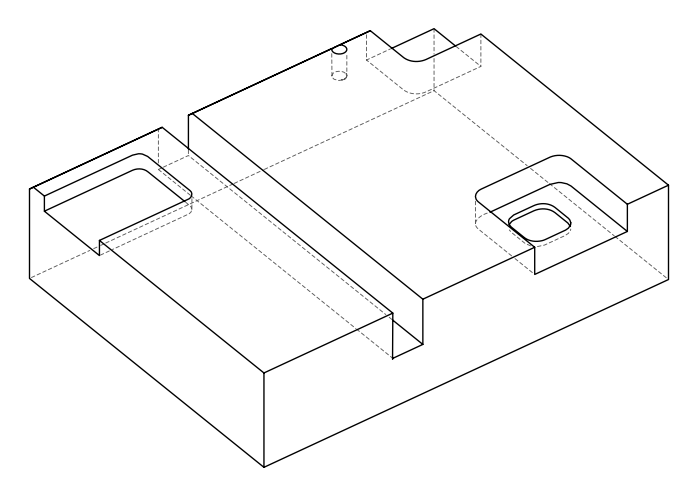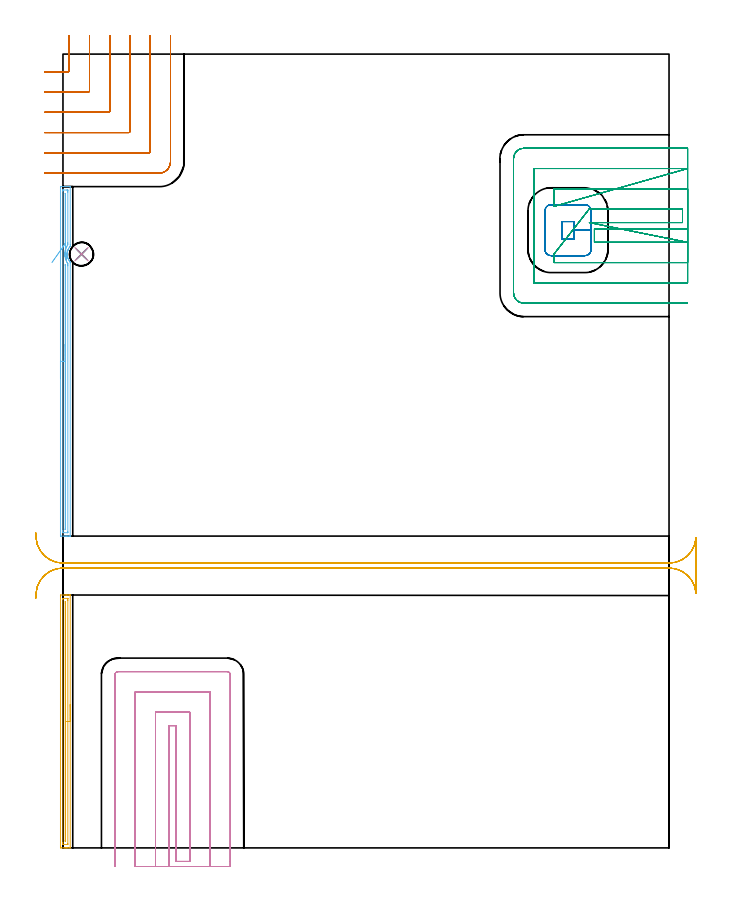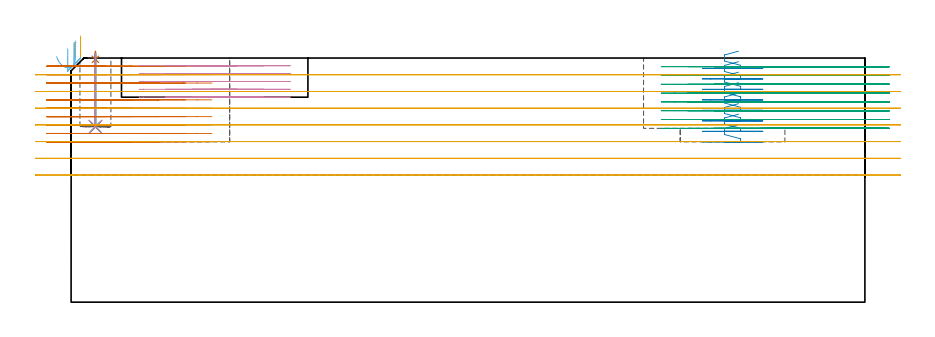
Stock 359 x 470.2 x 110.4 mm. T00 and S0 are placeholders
(PLAN: 11 operations, 8 tool changes, 71.6 min)
(1 SPOT_DRILL | STEP1POCKET | NXT0321_9005460120000 | 0.03 min | 2 mm3)
(2 DRILL_BLIND_HOLE_INTO_CENTER | STEP1POCKET | NXT0301_055 | 0.13 min | 1650 mm3)
(3 DRILL_TO_ENLARGE_BLIND_HOLE | STEP1POCKET | UGT0301_374 | 0.13 min | 2461 mm3)
(4 BORE_BLIND_HOLE | STEP1POCKET | UGT0332_064 | 0.13 min | 658 mm3)
(5 AREA_MILL | FG_CHAMFER_SURFACE | UGT0205_001 | 3.74 min | 2579 mm3)
(6 AREA_MILL_1 | FG_CHAMFER_SURFACE_1 | UGT0205_001 | 5.16 min | 3603 mm3)
(7 MILL_CORNER_NOTCH_RECTANGULAR | CORNER_NOTCH_RECTANGULAR | NXT0201_012 | Follow Part, ap 4, ae 75% | 12.96 min | 211503 mm3)
(8 MILL_RECTANGULAR_POCKET | POCKET_RECTANGULAR_STRAIGHT | UGT0201_094 | Follow Part, ap 5, ae 75% | 3.45 min | 83902 mm3)
(9 MILL_SLOT | SLOT_PARTIAL_RECTANGULAR | NXT0201_012 | Follow Part, ap 4, ae 75% | 22.62 min | 269752 mm3)
(10 MILL_SLOT_1 | SLOT_PARTIAL_RECTANGULAR_1 | NXT0201_012 | Follow Part, ap 4, ae 75% | 11.22 min | 167011 mm3)
(11 MILL_RECTANGULAR_SLOT | SLOT_RECTANGULAR | UGT0201_004 | Follow Part, ap 8, ae 75% | 12.07 min | 662847 mm3)
(TOOL NXT0321_9005460120000 | NC Spot Drill, 142deg, 12mm, Carbide, Uncoated | D12 PA142 FL30 Z2)
(TOOL NXT0301_055 | Carbide Drill 8.4mm [860.1-0840-042A1-MM 2214] | D8.4 PA140 FL61 Z2)
(TOOL UGT0301_374 | Twist Drill Flat Bottom 13 mm | D13 PA180 FL101 Z2)
(TOOL UGT0332_064 | 14 mm Boring Bar Slip Fit | D14)
(TOOL UGT0205_001 | Chamfer Mill 20 x 3 x 45 deg. | D20 FL50 Z2)
(TOOL NXT0201_012 | ENDMILL 16mm [2P460-1600-NA 1630] | D16 FL38 Z6)
(TOOL UGT0201_094 | End mill 20 mm | D20 FL38 Z4)
(TOOL UGT0201_004 | End Mill 32 mm | D32 FL53 Z6)
(OP 1 SPOT_DRILL)
G17 G21 G94 G90
T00 M6
G54
G17 G0 G90 X11. Y351.7 S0 M3
G43 Z120.4 H0
G94 G81 G98 Z109.797 F250. R113.4
G80
M5
M2
(OP 2 DRILL_BLIND_HOLE_INTO_CENTER)
G17 G21 G94 G90
T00 M6
G54
G17 G0 G90 X11. Y351.7 S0 M3
G43 Z120.4 H1
G94 G81 G98 Z79.3 F250. R112.4
G80
M5
M2
(OP 3 DRILL_TO_ENLARGE_BLIND_HOLE)
G17 G21 G94 G90
T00 M6
G54
G17 G0 G90 X11. Y351.7 S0 M3
G43 Z120.4 H0
G94 G81 G98 Z79.3 F250. R112.4
G80
M5
M2
(OP 4 BORE_BLIND_HOLE)
G17 G21 G94 G90
T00 M6
G54
G17 G0 G90 X11. Y351.7 S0 M3
G43 Z120.4 H0
G94 G85 G98 Z79.3 F250. R112.4
G80
M5
M2
(OP 5 AREA_MILL)
G17 G21 G94 G90
T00 M6
G54
G17 G0 G90 X4.3 Y84.9 S1061 M3
G43 Z120.4 H0
G94 G1 Y84.862 Z119.528 F250.
Y84.748 Z118.663
Y84.559 Z117.812
Y84.297 Z116.98
Y83.963 Z116.174
Y83.56 Z115.4
Y83.091 Z114.664
Y82.56 Z113.972
Y81.971 Z113.329
Y81.328 Z112.739
Y80.636 Z112.208
Y79.9 Z111.74
Y79.126 Z111.337
Y78.32 Z111.003
Y77.488 Z110.741
Y76.636 Z110.552
Y75.772 Z110.438
Y74.9 Z110.4
Y0.128
X4.297 Y0.01 Z110.389
X4.218 Y0.002 Z110.31
X4.133 Y0. Z110.232
X3.509 Z109.608
X2.771 Z108.87
X2.27 Z108.366
X2.02 Z108.116
X1.4 Z107.497
X1.15 Z107.247
X0.53 Z106.624
X-1.104 Z104.992
X-1.21 Y0.002 Z104.886
X-1.493 Y0.01 Z104.603
X-1.498 Y0.278 Z104.6
X-1.5 Y0.573
Y0.87
Y149.227
X-1.498 Y149.521
X-1.493 Y149.79 Z104.603
X-1.21 Y149.8 Z104.886
X0.53 Z106.624
X1.15 Z107.247
X1.4 Z107.497
X2.02 Z108.116
X2.27 Z108.366
X2.771 Z108.87
X3.346 Z109.445
X4.01 Z110.108
X4.133 Z110.232
X4.218 Y149.798 Z110.31
X4.297 Y149.79 Z110.389
X4.3 Y149.672 Z110.4
Y74.9
X2.886 Z108.986
X2.885 Y2.614 Z108.985
X2.883 Y2.353 Z108.983
X2.879 Y2.04 Z108.979
X2.877 Y2.01 Z108.977
X2.822 Y2.006 Z108.922
X2.73 Y2.002 Z108.83
X2.615 Y2. Z108.715
X0.004 Y2.002 Z106.104
X-0.063 Y2.007 Z106.037
X-0.074 Y2.009 Z106.026
X-0.079 Y2.028 Z106.021
X-0.082 Y2.09 Z106.018
X-0.085 Y2.353 Z106.015
X-0.086 Y2.983 Z106.014
Y3.244
X-0.085 Y147.186 Z106.015
X-0.083 Y147.447 Z106.017
X-0.079 Y147.76 Z106.021
X-0.077 Y147.79 Z106.023
X-0.022 Y147.794 Z106.078
X0.07 Y147.798 Z106.17
X0.185 Y147.8 Z106.285
X2.796 Y147.798 Z108.896
X2.863 Y147.793 Z108.963
X2.874 Y147.791 Z108.974
X2.879 Y147.772 Z108.979
X2.882 Y147.71 Z108.982
X2.884 Y147.447 Z108.984
X2.886 Y146.817 Z108.986
Y146.556
Y74.9
X1.472 Z107.572
X1.471 Y4.951 Z107.571
X1.468 Y4.134 Z107.568
X1.465 Y4.067 Z107.565
X1.459 Y4.01 Z107.559
X1.4 Y4.009 Z107.5
X1.358 Y4.01 Z107.458
X1.335 Y4.019 Z107.435
X1.333 Y4.061 Z107.433
X1.33 Y4.134 Z107.43
X1.329 Y4.206 Z107.429
Y144.849
X1.332 Y145.666 Z107.432
X1.335 Y145.733 Z107.435
X1.341 Y145.79 Z107.441
X1.4 Y145.791 Z107.5
X1.442 Y145.79 Z107.542
X1.465 Y145.781 Z107.565
X1.467 Y145.739 Z107.567
X1.47 Y145.666 Z107.57
X1.471 Y145.594 Z107.571
X1.472 Y74.9 Z107.572
Y74.028 Z107.61
Y73.163 Z107.723
Y72.312 Z107.912
Y71.48 Z108.175
Y70.674 Z108.508
Y69.9 Z108.911
Y69.164 Z109.38
Y68.472 Z109.911
Y67.829 Z110.5
Y67.24 Z111.144
Y66.708 Z111.836
Y66.24 Z112.572
Y65.837 Z113.345
Y65.503 Z114.151
Y65.241 Z114.983
Y65.052 Z115.835
Y64.938 Z116.7
Y64.9 Z117.572
G0 Z120.4
M5
M2
(OP 6 AREA_MILL_1)
G17 G21 G94 G90
T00 M6
G54
G17 G0 G90 X-1.5 Y278.2 S1061 M3
G43 Z120.4 H0
Z114.6
G94 G1 Y278.238 Z113.728 F250.
Y278.352 Z112.864
Y278.541 Z112.012
Y278.803 Z111.18
Y279.137 Z110.374
Y279.54 Z109.6
Y280.008 Z108.864
Y280.54 Z108.172
Y281.129 Z107.529
Y281.772 Z106.94
Y282.464 Z106.408
Y283.2 Z105.94
Y283.974 Z105.537
Y284.78 Z105.203
Y285.612 Z104.941
Y286.464 Z104.752
Y287.328 Z104.638
Y288.2 Z104.6
Y391.114
X-1.497 Y391.409 Z104.601
X-1.493 Y391.69 Z104.603
X-1.21 Y391.7 Z104.886
X0.53 Z106.624
X1.127 Z107.224
X1.4 Z107.497
X1.996 Z108.093
X2.27 Z108.366
X2.817 Z108.916
X3.346 Z109.445
X4.01 Z110.109
X4.118 Z110.217
X4.211 Y391.697 Z110.303
X4.297 Y391.69 Z110.388
X4.3 Y391.56 Z110.4
Y357.255
X4.293 Y356.386 Z110.393
X4.279 Y356.364 Z110.379
X4.079 Y356.122 Z110.177
X4.01 Y356.026 Z110.106
X3.757 Y355.681 Z109.855
X3.46 Y355.228 Z109.557
X3.346 Y355.028 Z109.443
X3.176 Y354.684 Z109.275
X3.112 Y354.539 Z109.212
X3.023 Y354.335 Z109.121
X2.952 Y354.137 Z109.048
X2.895 Y353.983 Z108.993
X2.862 Y353.89 Z108.959
X2.85 Y353.85 Z108.947
X2.805 Y353.691 Z108.899
X2.73 Y353.441 Z108.827
X2.632 Y352.995 Z108.729
X2.603 Y352.8 Z108.696
X2.571 Y352.611 Z108.669
X2.561 Y352.547 Z108.659
X2.517 Y352.093 Z108.613
X2.51 Y351.909 Z108.603
X2.508 Y351.877 Z108.602
X2.505 Y351.684 Z108.598
Y351.654 Z108.596
X2.506 Y351.642 Z108.595
X2.507 Y351.6 Z108.596
X2.51 Y351.447 Z108.605
X2.511 Y351.43 Z108.606
X2.523 Y351.256 Z108.616
X2.526 Y351.206 Z108.619
X2.538 Y351.095 Z108.632
X2.547 Y351.018 Z108.64
X2.557 Y350.912 Z108.654
X2.573 Y350.76 Z108.672
X2.59 Y350.654 Z108.69
X2.649 Y350.312 Z108.747
X2.754 Y349.866 Z108.85
X2.812 Y349.681 Z108.907
X2.85 Y349.558 Z108.947
X2.894 Y349.417 Z108.992
X3.061 Y348.972 Z109.16
X3.197 Y348.67 Z109.296
X3.347 Y348.373 Z109.443
X3.518 Y348.079 Z109.614
X3.824 Y347.625 Z109.921
X4.066 Y347.302 Z110.165
X4.155 Y347.185 Z110.252
X4.196 Y347.136 Z110.292
X4.299 Y347.009 Z110.386
X4.3 Y346.563 Z110.4
Y184.84
X4.297 Y184.71 Z110.388
X4.211 Y184.703 Z110.303
X4.118 Y184.7 Z110.216
X3.463 Z109.562
X2.817 Z108.916
X2.27 Z108.366
X1.996 Z108.093
X1.4 Z107.497
X1.126 Z107.224
X0.53 Z106.624
X-1.104 Z104.992
X-1.21 Y184.702 Z104.886
X-1.493 Y184.71 Z104.603
X-1.497 Y184.991 Z104.601
X-1.5 Y185.286 Z104.6
Y185.583
Y288.2
X-0.086 Z106.014
X-0.085 Y389.072 Z106.015
X-0.084 Y389.332 Z106.016
X-0.08 Y389.647 Z106.02
X-0.079 Y389.679 Z106.021
X-0.043 Y389.69 Z106.057
X0.052 Y389.695 Z106.152
X0.172 Y389.699 Z106.272
X2.27 Y389.7 Z108.37
X2.783 Y389.698 Z108.883
X2.861 Y389.693 Z108.961
X2.874 Y389.691 Z108.974
X2.879 Y389.667 Z108.979
X2.882 Y389.596 Z108.982
X2.885 Y389.332 Z108.985
X2.886 Y388.702 Z108.986
Y388.441
X2.885 Y358.407 Z108.985
X2.884 Y358.146 Z108.984
X2.879 Y357.522 Z108.979
X2.866 Y357.255 Z108.966
X2.283 Y356.351 Z108.383
X2.27 Y356.327 Z108.37
X1.991 Y355.759 Z108.091
X1.865 Y355.473 Z107.965
X1.73 Y355.135 Z107.83
X1.536 Y354.582 Z107.636
X1.516 Y354.523 Z107.616
X1.502 Y354.477 Z107.602
X1.4 Y354.115 Z107.5
X1.323 Y353.77 Z107.423
X1.308 Y353.691 Z107.408
X1.192 Y353.013 Z107.292
X1.164 Y352.8 Z107.264
X1.11 Y352.206 Z107.21
X1.098 Y351.909 Z107.198
X1.103 Y351.322 Z107.203
X1.122 Y351.018 Z107.222
X1.197 Y350.334 Z107.297
X1.233 Y350.127 Z107.333
X1.4 Y349.28 Z107.5
X1.414 Y349.222 Z107.514
X1.576 Y348.708 Z107.676
X1.702 Y348.345 Z107.802
X1.906 Y347.827 Z108.006
X2.081 Y347.454 Z108.181
X2.27 Y347.089 Z108.37
X2.462 Y346.76 Z108.562
X2.588 Y346.563 Z108.688
X2.874 Y346.128 Z108.974
X2.879 Y346.088 Z108.979
X2.883 Y345.935 Z108.983
X2.885 Y345.672 Z108.985
X2.886 Y345.041 Z108.986
Y344.781
X2.885 Y187.328 Z108.985
X2.884 Y187.068 Z108.984
X2.88 Y186.753 Z108.98
X2.879 Y186.721 Z108.979
X2.843 Y186.71 Z108.943
X2.748 Y186.705 Z108.848
X2.628 Y186.701 Z108.728
X0.53 Y186.7 Z106.63
X0.017 Y186.702 Z106.117
X-0.061 Y186.707 Z106.039
X-0.074 Y186.709 Z106.026
X-0.079 Y186.733 Z106.021
X-0.082 Y186.804 Z106.018
X-0.085 Y187.068 Z106.015
X-0.086 Y187.698 Z106.014
Y187.959
Y288.2
X1.328 Z107.428
X1.329 Y344.927 Z107.429
X1.33 Y345.074 Z107.43
X1.334 Y345.367 Z107.434
X1.337 Y345.517 Z107.437
X1.353 Y345.493 Z107.453
X1.4 Y345.416 Z107.5
X1.464 Y345.29 Z107.564
X1.471 Y344.781 Z107.571
Y189.668
X1.47 Y188.85 Z107.57
X1.468 Y188.78 Z107.568
X1.465 Y188.713 Z107.565
X1.4 Y188.708 Z107.5
X1.352 Z107.452
X1.339 Y188.709 Z107.439
X1.335 Y188.73 Z107.435
X1.332 Y188.777 Z107.432
X1.329 Y188.85 Z107.429
Y188.923
X1.328 Y288.2 Z107.428
Y289.072 Z107.466
Y289.936 Z107.58
Y290.788 Z107.769
Y291.62 Z108.032
Y292.426 Z108.365
Y293.2 Z108.768
Y293.936 Z109.237
Y294.628 Z109.768
Y295.271 Z110.357
Y295.86 Z111.001
Y296.392 Z111.693
Y296.86 Z112.428
Y297.263 Z113.202
Y297.597 Z114.008
Y297.859 Z114.84
Y298.048 Z115.692
Y298.162 Z116.557
Y298.2 Z117.428
G0 Z120.4
X2.072 Y348.732
Z118.204
G1 X2.074 Y348.701 Z117.332
X2.071 Y348.746 Z116.46
X2.061 Y348.866 Z115.596
X2.045 Y349.06 Z114.746
X2.024 Y349.328 Z113.916
X1.997 Y349.667 Z113.113
X1.964 Y350.074 Z112.342
X1.926 Y350.547 Z111.61
X1.884 Y351.082 Z110.922
X1.836 Y351.674 Z110.283
X1.784 Y352.32 Z109.699
X1.729 Y353.014 Z109.173
X1.67 Y353.751 Z108.71
X1.608 Y354.525 Z108.313
X1.543 Y355.331 Z107.985
X1.477 Y356.162 Z107.729
X1.409 Y357.013 Z107.547
X1.34 Y357.876 Z107.44
X1.335 Y357.927 Z107.435
X1.33 Y358.073 Z107.43
X1.329 Y358.146 Z107.429
Y386.732
X1.33 Y387.55 Z107.43
X1.332 Y387.62 Z107.432
X1.335 Y387.687 Z107.435
X1.4 Y387.692 Z107.5
X1.448 Z107.548
X1.461 Y387.691 Z107.561
X1.465 Y387.67 Z107.565
X1.468 Y387.623 Z107.568
X1.471 Y387.55 Z107.571
Y387.477
Y358.964
X1.467 Y358.146 Z107.567
X1.466 Y358.079 Z107.566
X1.4 Y357.964 Z107.5
X1.364 Y357.91 Z107.464
X1.34 Y357.876 Z107.44
X0.893 Y357.244 Z107.037
X0.427 Y356.587 Z106.702
X-0.054 Y355.908 Z106.44
X-0.546 Y355.212 Z106.251
X-1.046 Y354.507 Z106.136
X-1.549 Y353.795 Z106.098
X-2.053 Y353.084 Z106.136
X-2.553 Y352.378 Z106.249
X-3.045 Y351.683 Z106.438
X-3.526 Y351.004 Z106.7
X-3.991 Y350.346 Z107.034
X-4.439 Y349.714 Z107.436
X-4.864 Y349.113 Z107.905
X-5.264 Y348.548 Z108.435
X-5.636 Y348.023 Z109.025
X-5.976 Y347.542 Z109.668
X-6.283 Y347.108 Z110.359
X-6.554 Y346.726 Z111.095
G0 Z120.4
M5
M2
(OP 7 MILL_CORNER_NOTCH_RECTANGULAR)
G17 G21 G94 G90
T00 M6
G54
G17 G0 G90 X-11. Y459.7 S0 M3
G43 Z120.487 H1
Z106.688
G94 G1 X-8. F250.
X2.906 F500.
G3 X3.7 Y460.494 R0.8
G1 Y478.2
Y481.2 F250.
G0 Z120.487
X-11. Y447.7
Z106.688
G1 X-8.
X14.905 F500.
G3 X15.7 Y448.495 R0.8
G1 Y478.2
Y481.2 F250.
G0 Z120.487
X-11. Y435.7
Z106.688
G1 X-8.
X26.905 F500.
G3 X27.7 Y436.495 R0.8
G1 Y478.2
Y481.2 F250.
G0 Z120.487
X-11. Y423.7
Z106.688
G1 X-8.
X38.905 F500.
G3 X39.7 Y424.495 R0.8
G1 Y478.2
Y481.2 F250.
G0 Z120.487
X-11. Y411.7
Z106.688
G1 X-8.
X50.904 F500.
G3 X51.7 Y412.496 R0.8
G1 Y478.2
Y481.2 F250.
G0 Z120.487
X-11. Y399.7
Z106.688
G1 X-8.
X57. F500.
G3 X63.7 Y406.4 R6.7
G1 Y478.2
Y481.2 F250.
G0 Z120.487
X-11. Y459.7
Z102.89
G1 X-8.
X2.906 F500.
G3 X3.7 Y460.494 R0.8
G1 Y478.2
Y481.2 F250.
G0 Z120.487
X-11. Y447.7
Z102.89
G1 X-8.
X14.905 F500.
G3 X15.7 Y448.495 R0.8
G1 Y478.2
Y481.2 F250.
G0 Z120.487
X-11. Y435.7
Z102.89
G1 X-8.
X26.905 F500.
G3 X27.7 Y436.495 R0.8
G1 Y478.2
Y481.2 F250.
G0 Z120.487
X-11. Y423.7
Z102.89
G1 X-8.
X38.905 F500.
G3 X39.7 Y424.495 R0.8
G1 Y478.2
Y481.2 F250.
G0 Z120.487
X-11. Y411.7
Z102.89
G1 X-8.
X50.905 F500.
G3 X51.7 Y412.495 R0.8
G1 Y478.2
Y481.2 F250.
G0 Z120.487
X-11. Y399.7
Z102.89
G1 X-8.
X57. F500.
G3 X63.7 Y406.4 R6.7
G1 Y478.2
Y481.2 F250.
G0 Z120.487
X-11. Y459.7
Z99.091
G1 X-8.
X2.906 F500.
G3 X3.7 Y460.494 R0.8
G1 Y478.2
Y481.2 F250.
G0 Z120.487
X-11. Y447.7
Z99.091
G1 X-8.
X14.905 F500.
G3 X15.7 Y448.495 R0.8
G1 Y478.2
Y481.2 F250.
G0 Z120.487
X-11. Y435.7
Z99.091
G1 X-8.
X26.905 F500.
G3 X27.7 Y436.495 R0.8
G1 Y478.2
Y481.2 F250.
G0 Z120.487
X-11. Y423.7
Z99.091
G1 X-8.
X38.905 F500.
G3 X39.7 Y424.495 R0.8
G1 Y478.2
Y481.2 F250.
G0 Z120.487
X-11. Y411.7
Z99.091
G1 X-8.
X50.905 F500.
G3 X51.7 Y412.495 R0.8
G1 Y478.2
Y481.2 F250.
G0 Z120.487
X-11. Y399.7
Z99.091
G1 X-8.
X57. F500.
G3 X63.7 Y406.4 R6.7
G1 Y478.2
Y481.2 F250.
G0 Z120.487
X-11. Y459.7
Z95.292
G1 X-8.
X2.906 F500.
G3 X3.7 Y460.494 R0.8
G1 Y478.2
Y481.2 F250.
G0 Z120.487
X-11. Y447.7
Z95.292
G1 X-8.
X14.905 F500.
G3 X15.7 Y448.495 R0.8
G1 Y478.2
Y481.2 F250.
G0 Z120.487
X-11. Y435.7
Z95.292
G1 X-8.
X26.905 F500.
G3 X27.7 Y436.495 R0.8
G1 Y478.2
Y481.2 F250.
G0 Z120.487
X-11. Y423.7
Z95.292
G1 X-8.
X38.905 F500.
G3 X39.7 Y424.495 R0.8
G1 Y478.2
Y481.2 F250.
G0 Z120.487
X-11. Y411.7
Z95.292
G1 X-8.
X50.905 F500.
G3 X51.7 Y412.495 R0.8
G1 Y478.2
Y481.2 F250.
G0 Z120.487
X-11. Y399.7
Z95.292
G1 X-8.
X57. F500.
G3 X63.7 Y406.4 R6.7
G1 Y478.2
Y481.2 F250.
G0 Z120.487
X-11. Y459.7
Z91.494
G1 X-8.
X2.906 F500.
G3 X3.7 Y460.494 R0.8
G1 Y478.2
Y481.2 F250.
G0 Z120.487
X-11. Y447.7
Z91.494
G1 X-8.
X14.905 F500.
G3 X15.7 Y448.495 R0.8
G1 Y478.2
Y481.2 F250.
G0 Z120.487
X-11. Y435.7
Z91.494
G1 X-8.
X26.905 F500.
G3 X27.7 Y436.495 R0.8
G1 Y478.2
Y481.2 F250.
G0 Z120.487
X-11. Y423.7
Z91.494
G1 X-8.
X38.905 F500.
G3 X39.7 Y424.495 R0.8
G1 Y478.2
Y481.2 F250.
G0 Z120.487
X-11. Y411.7
Z91.494
G1 X-8.
X50.905 F500.
G3 X51.7 Y412.495 R0.8
G1 Y478.2
Y481.2 F250.
G0 Z120.487
X-11. Y399.7
Z91.494
G1 X-8.
X57. F500.
G3 X63.7 Y406.4 R6.7
G1 Y478.2
Y481.2 F250.
G0 Z120.487
X-11. Y459.7
Z87.695
G1 X-8.
X2.906 F500.
G3 X3.7 Y460.494 R0.8
G1 Y478.2
Y481.2 F250.
G0 Z120.487
X-11. Y447.7
Z87.695
G1 X-8.
X14.905 F500.
G3 X15.7 Y448.495 R0.8
G1 Y478.2
Y481.2 F250.
G0 Z120.487
X-11. Y435.7
Z87.695
G1 X-8.
X26.905 F500.
G3 X27.7 Y436.495 R0.8
G1 Y478.2
Y481.2 F250.
G0 Z120.487
X-11. Y423.7
Z87.695
G1 X-8.
X38.905 F500.
G3 X39.7 Y424.495 R0.8
G1 Y478.2
Y481.2 F250.
G0 Z120.487
X-11. Y411.7
Z87.695
G1 X-8.
X50.905 F500.
G3 X51.7 Y412.495 R0.8
G1 Y478.2
Y481.2 F250.
G0 Z120.487
X-11. Y399.7
Z87.695
G1 X-8.
X57. F500.
G3 X63.7 Y406.4 R6.7
G1 Y478.2
Y481.2 F250.
G0 Z120.487
X-11. Y459.7
Z83.896
G1 X-8.
X2.906 F500.
G3 X3.7 Y460.494 R0.8
G1 Y478.2
Y481.2 F250.
G0 Z120.487
X-11. Y447.7
Z83.896
G1 X-8.
X14.905 F500.
G3 X15.7 Y448.495 R0.8
G1 Y478.2
Y481.2 F250.
G0 Z120.487
X-11. Y435.7
Z83.896
G1 X-8.
X26.905 F500.
G3 X27.7 Y436.495 R0.8
G1 Y478.2
Y481.2 F250.
G0 Z120.487
X-11. Y423.7
Z83.896
G1 X-8.
X38.905 F500.
G3 X39.7 Y424.495 R0.8
G1 Y478.2
Y481.2 F250.
G0 Z120.487
X-11. Y411.7
Z83.896
G1 X-8.
X50.905 F500.
G3 X51.7 Y412.495 R0.8
G1 Y478.2
Y481.2 F250.
G0 Z120.487
X-11. Y399.7
Z83.896
G1 X-8.
X57. F500.
G3 X63.7 Y406.4 R6.7
G1 Y478.2
Y481.2 F250.
G0 Z120.487
X-11. Y459.7
Z80.097
G1 X-8.
X2.906 F500.
G3 X3.7 Y460.494 R0.8
G1 Y478.2
Y481.2 F250.
G0 Z120.487
X-11. Y447.7
Z80.097
G1 X-8.
X14.905 F500.
G3 X15.7 Y448.495 R0.8
G1 Y478.2
Y481.2 F250.
G0 Z120.487
X-11. Y435.7
Z80.097
G1 X-8.
X26.905 F500.
G3 X27.7 Y436.495 R0.8
G1 Y478.2
Y481.2 F250.
G0 Z120.487
X-11. Y423.7
Z80.097
G1 X-8.
X38.905 F500.
G3 X39.7 Y424.495 R0.8
G1 Y478.2
Y481.2 F250.
G0 Z120.487
X-11. Y411.7
Z80.097
G1 X-8.
X50.905 F500.
G3 X51.7 Y412.495 R0.8
G1 Y478.2
Y481.2 F250.
G0 Z120.487
X-11. Y399.7
Z80.097
G1 X-8.
X57. F500.
G3 X63.7 Y406.4 R6.7
G1 Y478.2
Y481.2 F250.
G0 Z120.487
X-11. Y459.7
Z76.299
G1 X-8.
X2.906 F500.
G3 X3.7 Y460.494 R0.8
G1 Y478.2
Y481.2 F250.
G0 Z120.487
X-11. Y447.7
Z76.299
G1 X-8.
X14.905 F500.
G3 X15.7 Y448.495 R0.8
G1 Y478.2
Y481.2 F250.
G0 Z120.487
X-11. Y435.7
Z76.299
G1 X-8.
X26.905 F500.
G3 X27.7 Y436.495 R0.8
G1 Y478.2
Y481.2 F250.
G0 Z120.487
X-11. Y423.7
Z76.299
G1 X-8.
X38.905 F500.
G3 X39.7 Y424.495 R0.8
G1 Y478.2
Y481.2 F250.
G0 Z120.487
X-11. Y411.7
Z76.299
G1 X-8.
X50.905 F500.
G3 X51.7 Y412.495 R0.8
G1 Y478.2
Y481.2 F250.
G0 Z120.487
X-11. Y399.7
Z76.299
G1 X-8.
X57. F500.
G3 X63.7 Y406.4 R6.7
G1 Y478.2
Y481.2 F250.
G0 Z120.487
X-11. Y459.7
Z72.5
G1 X-8.
X2.906 F500.
G3 X3.7 Y460.494 R0.8
G1 Y478.2
Y481.2 F250.
G0 Z120.487
X-11. Y447.7
Z72.5
G1 X-8.
X14.905 F500.
G3 X15.7 Y448.495 R0.8
G1 Y478.2
Y481.2 F250.
G0 Z120.487
X-11. Y435.7
Z72.5
G1 X-8.
X26.905 F500.
G3 X27.7 Y436.495 R0.8
G1 Y478.2
Y481.2 F250.
G0 Z120.487
X-11. Y423.7
Z72.5
G1 X-8.
X38.905 F500.
G3 X39.7 Y424.495 R0.8
G1 Y478.2
Y481.2 F250.
G0 Z120.487
X-11. Y411.7
Z72.5
G1 X-8.
X50.905 F500.
G3 X51.7 Y412.495 R0.8
G1 Y478.2
Y481.2 F250.
G0 Z120.487
X-11. Y399.7
Z72.5
G1 X-8.
X57. F500.
G3 X63.7 Y406.4 R6.7
G1 Y478.2
Y481.2 F250.
G0 Z120.487
M5
M2
(OP 8 MILL_RECTANGULAR_POCKET)
G17 G21 G94 G90
T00 M6
G54
G17 G0 G90 X301.817 Y371. S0 M3
G43 Z120.487 H0
Z113.487
G94 G1 X295.5 Z111.794 F250.
Y360.8 Z109.061
X302.8 Z107.105
Y365.9 Z105.739
Y371. F500.
X295.5
Y360.8
X302.8
Y365.9
X312.8
Y377.3
G3 X309.1 Y381. R3.7
G1 X289.2
G3 X285.5 Y377.3 R3.7
G1 Y354.5
G3 X289.2 Y350.8 R3.7
G1 X309.1
G3 X312.8 Y354.5 R3.7
G1 Y365.9
Y366.9
G0 X301.817 Y371. Z108.739
G1 X295.5 Z107.046 F250.
Y360.8 Z104.313
X302.8 Z102.357
Y365.9 Z100.99
Y371. F500.
X295.5
Y360.8
X302.8
Y365.9
X312.8
Y377.3
G3 X309.1 Y381. R3.7
G1 X289.2
G3 X285.5 Y377.3 R3.7
G1 Y354.5
G3 X289.2 Y350.8 R3.7
G1 X309.1
G3 X312.8 Y354.5 R3.7
G1 Y365.9
Y366.9
G0 X301.817 Y371. Z103.99
G1 X295.5 Z102.298 F250.
Y360.8 Z99.565
X302.8 Z97.609
Y365.9 Z96.242
Y371. F500.
X295.5
Y360.8
X302.8
Y365.9
X312.8
Y377.3
G3 X309.1 Y381. R3.7
G1 X289.2
G3 X285.5 Y377.3 R3.7
G1 Y354.5
G3 X289.2 Y350.8 R3.7
G1 X309.1
G3 X312.8 Y354.5 R3.7
G1 Y365.9
Y366.9
G0 X301.817 Y371. Z99.242
G1 X295.5 Z97.549 F250.
Y360.8 Z94.816
X302.8 Z92.86
Y365.9 Z91.494
Y371. F500.
X295.5
Y360.8
X302.8
Y365.9
X312.8
Y377.3
G3 X309.1 Y381. R3.7
G1 X289.2
G3 X285.5 Y377.3 R3.7
G1 Y354.5
G3 X289.2 Y350.8 R3.7
G1 X309.1
G3 X312.8 Y354.5 R3.7
G1 Y365.9
Y366.9
G0 X301.817 Y371. Z94.494
G1 X295.5 Z92.801 F250.
Y360.8 Z90.068
X302.8 Z88.112
Y365.9 Z86.745
Y371. F500.
X295.5
Y360.8
X302.8
Y365.9
X312.8
Y377.3
G3 X309.1 Y381. R3.7
G1 X289.2
G3 X285.5 Y377.3 R3.7
G1 Y354.5
G3 X289.2 Y350.8 R3.7
G1 X309.1
G3 X312.8 Y354.5 R3.7
G1 Y365.9
Y366.9
G0 X301.817 Y371. Z89.745
G1 X295.5 Z88.052 F250.
Y360.8 Z85.319
X302.8 Z83.363
Y365.9 Z81.997
Y371. F500.
X295.5
Y360.8
X302.8
Y365.9
X312.8
Y377.3
G3 X309.1 Y381. R3.7
G1 X289.2
G3 X285.5 Y377.3 R3.7
G1 Y354.5
G3 X289.2 Y350.8 R3.7
G1 X309.1
G3 X312.8 Y354.5 R3.7
G1 Y365.9
Y366.9
G0 X301.817 Y371. Z84.997
G1 X295.5 Z83.304 F250.
Y360.8 Z80.571
X302.8 Z78.615
Y365.9 Z77.248
Y371. F500.
X295.5
Y360.8
X302.8
Y365.9
X312.8
Y377.3
G3 X309.1 Y381. R3.7
G1 X289.2
G3 X285.5 Y377.3 R3.7
G1 Y354.5
G3 X289.2 Y350.8 R3.7
G1 X309.1
G3 X312.8 Y354.5 R3.7
G1 Y365.9
Y366.9
G0 X301.817 Y371. Z80.248
G1 X295.5 Z78.556 F250.
Y360.8 Z75.823
X302.8 Z73.867
Y365.9 Z72.5
Y371. F500.
X295.5
Y360.8
X302.8
Y365.9
X312.8
Y377.3
G3 X309.1 Y381. R3.7
G1 X289.2
G3 X285.5 Y377.3 R3.7
G1 Y354.5
G3 X289.2 Y350.8 R3.7
G1 X309.1
G3 X312.8 Y354.5 R3.7
G1 Y365.9
Y366.9
G0 Z120.487
M5
M2
(OP 9 MILL_SLOT)
G17 G21 G94 G90
T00 M6
G54
G17 G0 G90 X370. Y366.7 S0 M3
G43 Z120.487 H1
Z106.501
G94 G1 X367. F250.
X314.8 F500.
Y358.7
X367.
X370. F250.
X311.8 Y370.4 F500.
X314.8 F250.
X367. F500.
Y378.4
X314.685
X311.685 F250.
X290.9 Y351.8 F500.
Y348.8 F250.
Y346.7 F500.
X367.
X370. F250.
Y390.4
X367.
X290.9 F500.
Y383.
Y380. F250.
X370. Y402.4 F500.
X367. F250.
X278.9 F500.
Y334.7
X367.
X370. F250.
Y414.4
X367.
X273. F500.
G3 X266.9 Y408.3 R6.1
G1 Y328.8
G3 X273. Y322.7 R6.1
G1 X367.
X370. F250.
G0 Y366.7 Z102.515
G1 X367.
X314.8 F500.
Y358.7
X367.
X370. F250.
X311.8 Y370.4 F500.
X314.8 F250.
X367. F500.
Y378.4
X314.685
X311.685 F250.
X290.9 Y351.8 F500.
Y348.8 F250.
Y346.7 F500.
X367.
X370. F250.
Y390.4
X367.
X290.9 F500.
Y383.
Y380. F250.
X370. Y402.4 F500.
X367. F250.
X278.9 F500.
Y334.7
X367.
X370. F250.
Y414.4
X367.
X273. F500.
G3 X266.9 Y408.3 R6.1
G1 Y328.8
G3 X273. Y322.7 R6.1
G1 X367.
X370. F250.
G0 Y366.7 Z98.529
G1 X367.
X314.8 F500.
Y358.7
X367.
X370. F250.
X311.8 Y370.4 F500.
X314.8 F250.
X367. F500.
Y378.4
X314.685
X311.685 F250.
X290.9 Y351.8 F500.
Y348.8 F250.
Y346.7 F500.
X367.
X370. F250.
Y390.4
X367.
X290.9 F500.
Y383.
Y380. F250.
X370. Y402.4 F500.
X367. F250.
X278.9 F500.
Y334.7
X367.
X370. F250.
Y414.4
X367.
X273. F500.
G3 X266.9 Y408.3 R6.1
G1 Y328.8
G3 X273. Y322.7 R6.1
G1 X367.
X370. F250.
G0 Y366.7 Z94.544
G1 X367.
X314.8 F500.
Y358.7
X367.
X370. F250.
X311.8 Y370.4 F500.
X314.8 F250.
X367. F500.
Y378.4
X314.685
X311.685 F250.
X290.9 Y351.8 F500.
Y348.8 F250.
Y346.7 F500.
X367.
X370. F250.
Y390.4
X367.
X290.9 F500.
Y383.
Y380. F250.
X370. Y402.4 F500.
X367. F250.
X278.9 F500.
Y334.7
X367.
X370. F250.
Y414.4
X367.
X273. F500.
G3 X266.9 Y408.3 R6.1
G1 Y328.8
G3 X273. Y322.7 R6.1
G1 X367.
X370. F250.
G0 Y366.7 Z90.558
G1 X367.
X314.8 F500.
Y358.7
X367.
X370. F250.
X311.8 Y370.4 F500.
X314.8 F250.
X367. F500.
Y378.4
X314.685
X311.685 F250.
X290.9 Y351.8 F500.
Y348.8 F250.
Y346.7 F500.
X367.
X370. F250.
Y390.4
X367.
X290.9 F500.
Y383.
Y380. F250.
X370. Y402.4 F500.
X367. F250.
X278.9 F500.
Y334.7
X367.
X370. F250.
Y414.4
X367.
X273. F500.
G3 X266.9 Y408.3 R6.1
G1 Y328.8
G3 X273. Y322.7 R6.1
G1 X367.
X370. F250.
G0 Y366.7 Z86.572
G1 X367.
X314.8 F500.
Y358.7
X367.
X370. F250.
X311.8 Y370.4 F500.
X314.8 F250.
X367. F500.
Y378.4
X314.685
X311.685 F250.
X290.9 Y351.8 F500.
Y348.8 F250.
Y346.7 F500.
X367.
X370. F250.
Y390.4
X367.
X290.9 F500.
Y383.
Y380. F250.
X370. Y402.4 F500.
X367. F250.
X278.9 F500.
Y334.7
X367.
X370. F250.
Y414.4
X367.
X273. F500.
G3 X266.9 Y408.3 R6.1
G1 Y328.8
G3 X273. Y322.7 R6.1
G1 X367.
X370. F250.
G0 Y366.7 Z82.586
G1 X367.
X314.8 F500.
Y358.7
X367.
X370. F250.
X311.8 Y370.4 F500.
X314.8 F250.
X367. F500.
Y378.4
X314.685
X311.685 F250.
X290.9 Y351.8 F500.
Y348.8 F250.
Y346.7 F500.
X367.
X370. F250.
Y390.4
X367.
X290.9 F500.
Y383.
Y380. F250.
X370. Y402.4 F500.
X367. F250.
X278.9 F500.
Y334.7
X367.
X370. F250.
Y414.4
X367.
X273. F500.
G3 X266.9 Y408.3 R6.1
G1 Y328.8
G3 X273. Y322.7 R6.1
G1 X367.
X370. F250.
G0 Y366.7 Z78.6
G1 X367.
X314.8 F500.
Y358.7
X367.
X370. F250.
X311.8 Y370.4 F500.
X314.8 F250.
X367. F500.
Y378.4
X314.685
X311.685 F250.
X290.9 Y351.8 F500.
Y348.8 F250.
Y346.7 F500.
X367.
X370. F250.
Y390.4
X367.
X290.9 F500.
Y383.
Y380. F250.
X370. Y402.4 F500.
X367. F250.
X278.9 F500.
Y334.7
X367.
X370. F250.
Y414.4
X367.
X273. F500.
G3 X266.9 Y408.3 R6.1
G1 Y328.8
G3 X273. Y322.7 R6.1
G1 X367.
X370. F250.
G0 Z120.487
M5
M2
(OP 10 MILL_SLOT_1)
G17 G21 G94 G90
T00 M6
G54
G17 G0 G90 X62.8 Y-11. S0 M3
G43 Z120.487 H1
Z106.93
G94 G1 Y-8. F250.
Y72.4 F500.
X67.1
Y-8.
X75.1
Y80.4
X54.8
Y-8.
Y-11. F250.
X87.1
Y-8.
Y92.4 F500.
X42.8
Y-8.
Y-11. F250.
X99.1
Y-8.
Y102.6 F500.
G3 X97.3 Y104.4 R1.8
G1 X32.6
G3 X30.8 Y102.6 R1.8
G1 Y-8.
Y-11. F250.
G0 X62.8 Z103.372
G1 Y-8.
Y72.4 F500.
X67.1
Y-8.
X75.1
Y80.4
X54.8
Y-8.
Y-11. F250.
X87.1
Y-8.
Y92.4 F500.
X42.8
Y-8.
Y-11. F250.
X99.1
Y-8.
Y102.6 F500.
G3 X97.3 Y104.4 R1.8
G1 X32.6
G3 X30.8 Y102.6 R1.8
G1 Y-8.
Y-11. F250.
G0 X62.8 Z99.815
G1 Y-8.
Y72.4 F500.
X67.1
Y-8.
X75.1
Y80.4
X54.8
Y-8.
Y-11. F250.
X87.1
Y-8.
Y92.4 F500.
X42.8
Y-8.
Y-11. F250.
X99.1
Y-8.
Y102.6 F500.
G3 X97.3 Y104.4 R1.8
G1 X32.6
G3 X30.8 Y102.6 R1.8
G1 Y-8.
Y-11. F250.
G0 X62.8 Z96.257
G1 Y-8.
Y72.4 F500.
X67.1
Y-8.
X75.1
Y80.4
X54.8
Y-8.
Y-11. F250.
X87.1
Y-8.
Y92.4 F500.
X42.8
Y-8.
Y-11. F250.
X99.1
Y-8.
Y102.6 F500.
G3 X97.3 Y104.4 R1.8
G1 X32.6
G3 X30.8 Y102.6 R1.8
G1 Y-8.
Y-11. F250.
G0 X62.8 Z92.7
G1 Y-8.
Y72.4 F500.
X67.1
Y-8.
X75.1
Y80.4
X54.8
Y-8.
Y-11. F250.
X87.1
Y-8.
Y92.4 F500.
X42.8
Y-8.
Y-11. F250.
X99.1
Y-8.
Y102.6 F500.
G3 X97.3 Y104.4 R1.8
G1 X32.6
G3 X30.8 Y102.6 R1.8
G1 Y-8.
Y-11. F250.
G0 Z120.487
M5
M2
(OP 11 MILL_RECTANGULAR_SLOT)
G17 G21 G94 G90
T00 M6
G54
G17 G0 G90 X-16.154 Y147.785 S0 M3
G43 Z120.487 H0
Z102.843
G94 G1 X-15.97 Y150.779 F250.
G2 X0. Y165.8 R16. F500.
G1 X359.
G2 X374.97 Y150.779 R16.
G1 X375.
Y183.721
X374.97
G2 X359. Y168.7 R16.
G1 X0.
G2 X-15.97 Y183.721 R16.
G1 X-16.154 Y186.715 F250.
G0 Y147.785 Z95.286
G1 X-15.97 Y150.779
G2 X0. Y165.8 R16. F500.
G1 X359.
G2 X374.97 Y150.779 R16.
G1 X375.
Y183.721
X374.97
G2 X359. Y168.7 R16.
G1 X0.
G2 X-15.97 Y183.721 R16.
G1 X-16.154 Y186.715 F250.
G0 Y147.785 Z87.729
G1 X-15.97 Y150.779
G2 X0. Y165.8 R16. F500.
G1 X359.
G2 X374.97 Y150.779 R16.
G1 X375.
Y183.721
X374.97
G2 X359. Y168.7 R16.
G1 X0.
G2 X-15.97 Y183.721 R16.
G1 X-16.154 Y186.715 F250.
G0 Y147.785 Z80.171
G1 X-15.97 Y150.779
G2 X0. Y165.8 R16. F500.
G1 X359.
G2 X374.97 Y150.779 R16.
G1 X375.
Y183.721
X374.97
G2 X359. Y168.7 R16.
G1 X0.
G2 X-15.97 Y183.721 R16.
G1 X-16.154 Y186.715 F250.
G0 Y147.785 Z72.614
G1 X-15.97 Y150.779
G2 X0. Y165.8 R16. F500.
G1 X359.
G2 X374.97 Y150.779 R16.
G1 X375.
Y183.721
X374.97
G2 X359. Y168.7 R16.
G1 X0.
G2 X-15.97 Y183.721 R16.
G1 X-16.154 Y186.715 F250.
G0 Y147.785 Z65.057
G1 X-15.97 Y150.779
G2 X0. Y165.8 R16. F500.
G1 X359.
G2 X374.97 Y150.779 R16.
G1 X375.
Y183.721
X374.97
G2 X359. Y168.7 R16.
G1 X0.
G2 X-15.97 Y183.721 R16.
G1 X-16.154 Y186.715 F250.
G0 Y147.785 Z57.5
G1 X-15.97 Y150.779
G2 X0. Y165.8 R16. F500.
G1 X359.
G2 X374.97 Y150.779 R16.
G1 X375.
Y183.721
X374.97
G2 X359. Y168.7 R16.
G1 X0.
G2 X-15.97 Y183.721 R16.
G1 X-16.154 Y186.715 F250.
G0 Z120.487
M5
M2
